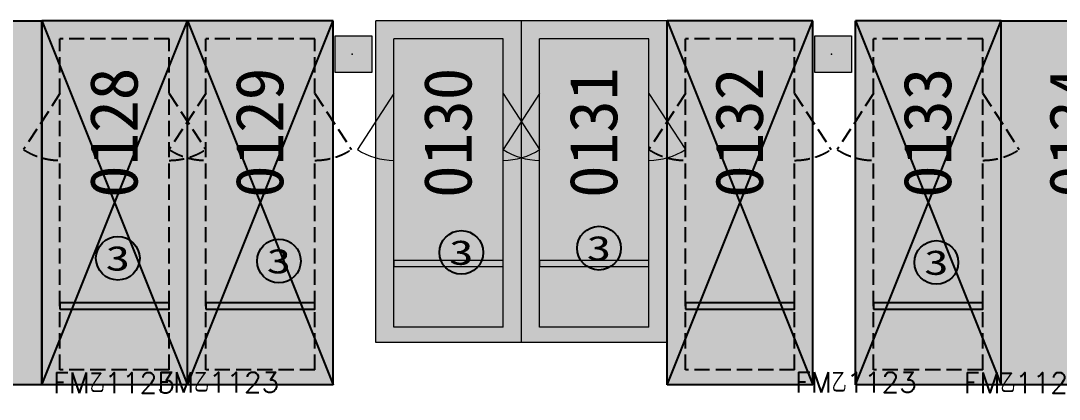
# Model space of a CAD drawing. Extents: x -264757 to 1033689, y 4049843 to 4347093.
# Drawn here: x -67445 to -50341, y 4227672 to 4233908 of the extents above; entities that cross this region are included whole.
import ezdxf
from ezdxf.enums import TextEntityAlignment as Align

# ---------------------------------------------------------------- set-up
doc = ezdxf.new("R2010")
doc.units = 0
doc.header["$LTSCALE"] = 1000
doc.header["$MEASUREMENT"] = 0
doc.linetypes.add('AX-01DK-PB01$1$A-001-车位参照B1$0$A-001-车位参照B1$0$A-001-车位参照B1$0$A-H4-001-基本图形$0$A-001-车位B1$0$DASH', pattern=[0.35, 0.25, -0.1])
doc.layers.add('AX-01DK-PB01$0$AX-001DK-01-PB01-02$0$A-3-WinF(Text)', color=8, linetype='Continuous', plot=False)
for name, color, linetype in [('不利因素3-紧邻房间出入口', 7, 'Continuous'), ('不可售车位', 255, 'Continuous'), ('大车位', 7, 'Continuous'), ('普通车位', 7, 'Continuous')]:
    doc.layers.add(name, color=color, linetype=linetype)
doc.layers.add('无关图层', color=8, linetype='Continuous', lineweight=0)
doc.styles.add('AX-01DK-PB01$0$AX-001DK-01-PB01-02$0$_TCH_WINDOW', font='SIMPLEX', dxfattribs={"bigfont": 'GBCBIG'})
doc.styles.add('AX-ACK-BIANH1$0$黑体', font='simhei.ttf')
doc.styles.add('SX-ACK-PB01-WNC-ALL$0$黑体', font='simhei.ttf')

# ---------------------------------------------------------------- blocks, each defined once
blk = doc.blocks.new('sadfsadfasf')
at = {"layer": '不可售车位', "true_color": 0x757b8a}
h = blk.add_hatch(color=8, dxfattribs=at)
h.dxf.hatch_style = 1
h.paths.add_polyline_path([(2400, 6000), (2400, 0), (0, 0), (0, 6000)])
at = {"layer": '不可售车位', "color": 8, "true_color": 0x757b8a}
blk.add_lwpolyline([(2400, 6000), (2400, 0), (0, 0), (0, 6000)], close=True, dxfattribs=at)
blk = doc.blocks.new('SX-ACK-PB01-WNC-ALL$0$20200722.21182536')
at = {"layer": '不利因素3-紧邻房间出入口', "true_color": 0xe4d218}
h = blk.add_hatch(color=52, dxfattribs=at)
h.dxf.hatch_style = 1
edge = h.paths.add_edge_path()
edge.add_arc((360, 360), 360, 0, 360)
at = {"layer": '不利因素3-紧邻房间出入口'}
blk.add_circle((360, 360), 360, dxfattribs=at)
at = {"layer": '不利因素3-紧邻房间出入口', "style": 'SX-ACK-PB01-WNC-ALL$0$黑体', "width": 1.390625}
blk.add_text('3', height=407, dxfattribs=at).set_placement((156, 156), (564, 156), align=Align.FIT)
blk = doc.blocks.new('AX-01DK-PB01$0$$DorLib2D$00000001')
at = {"layer": '无关图层'}
for p, q in [((0.45, 0.975), (0.5, 0.975)), ((0.45, 0), (0.45, 0.975)), ((0.5, 0), (0.5, 0.975)), ((0.5, 0), (0.45, 0))]:
    blk.add_line(p, q, dxfattribs=at)
at = {"layer": '无关图层', "lineweight": 13}
blk.add_arc((0.475, 0), 0.975, 91.4693, 180, dxfattribs=at)
blk = doc.blocks.new('A$C7e5eb487')
at = {"layer": '普通车位', "true_color": 0xf18f8e}
h = blk.add_hatch(color=11, dxfattribs=at)
h.dxf.hatch_style = 1
h.paths.add_polyline_path([(2400, 0), (2400, -5300), (0, -5300), (0, 0)])

msp = doc.modelspace()

# ---------------------------------------------------------------- hatches: boundary and pattern name
at = {"layer": '大车位', "true_color": 0xe806f9}
h = msp.add_hatch(color=6, dxfattribs=at)
h.dxf.hatch_style = 1
h.paths.add_polyline_path([(-64699.5, 4233908.4), (-64699.5, 4227908.4), (-67099.5, 4227908.4), (-67099.5, 4233908.4)])
h = msp.add_hatch(color=6, dxfattribs=at)
h.dxf.hatch_style = 1
h.paths.add_polyline_path([(-62299.5, 4233908.4), (-62299.5, 4227908.4), (-64699.5, 4227908.4), (-64699.5, 4233908.4)])
h = msp.add_hatch(color=6, dxfattribs=at)
h.dxf.hatch_style = 1
h.paths.add_polyline_path([(-54399.5, 4233908.4), (-54399.5, 4227908.4), (-56799.5, 4227908.4), (-56799.5, 4233908.4)])
h = msp.add_hatch(color=6, dxfattribs=at)
h.dxf.hatch_style = 1
h.paths.add_polyline_path([(-51299.5, 4233908.4), (-51299.5, 4227908.4), (-53699.5, 4227908.4), (-53699.5, 4233908.4)])
at = {"layer": '无关图层'}
h = msp.add_hatch(color=256, dxfattribs=at)
h.dxf.hatch_style = 1
h.paths.add_polyline_path([(-62264.6, 4233658), (-61664.6, 4233658), (-61664.6, 4233058), (-62264.6, 4233058)])
h = msp.add_hatch(color=256, dxfattribs=at)
h.dxf.hatch_style = 1
h.paths.add_polyline_path([(-54364.6, 4233658), (-53764.6, 4233658), (-53764.6, 4233058), (-54364.6, 4233058)])

# ---------------------------------------------------------------- linework, layer by layer
at = {"layer": '大车位', "color": 83}
for p, q in [((-67099.5, 4227908.4, 0), (-67099.5, 4233908.4, 0)), ((-64699.5, 4233908.4, 0), (-67099.5, 4233908.4, 0)), ((-64699.5, 4227908.4, 0), (-64699.5, 4233908.4, 0)), ((-62299.5, 4233908.4, 0), (-64699.5, 4233908.4, 0)), ((-64699.5, 4227908.4, 0), (-64699.5, 4233908.4, 0)), ((-62299.5, 4227908.4, 0), (-62299.5, 4233908.4, 0)), ((-56799.5, 4227908.4, 0), (-56799.5, 4233908.4, 0)), ((-54399.5, 4233908.4, 0), (-56799.5, 4233908.4, 0)), ((-54399.5, 4227908.4, 0), (-54399.5, 4233908.4, 0)), ((-53699.5, 4227908.4, 0), (-53699.5, 4233908.4, 0)), ((-51299.5, 4233908.4, 0), (-53699.5, 4233908.4, 0)), ((-51299.5, 4227908.4, 0), (-51299.5, 4233908.4, 0)), ((-64699.5, 4227908.4, 0), (-67099.5, 4227908.4, 0)), ((-62299.5, 4227908.4, 0), (-64699.5, 4227908.4, 0)), ((-54399.5, 4227908.4, 0), (-56799.5, 4227908.4, 0)), ((-51299.5, 4227908.4, 0), (-53699.5, 4227908.4, 0))]:
    msp.add_line(p, q, dxfattribs=at)
at = {"layer": '大车位', "color": 8, "linetype": 'AX-01DK-PB01$1$A-001-车位参照B1$0$A-001-车位参照B1$0$A-001-车位参照B1$0$A-H4-001-基本图形$0$A-001-车位B1$0$DASH'}
for p, q in [((-64999.5, 4233608.4, 0), (-66799.5, 4233608.4, 0)), ((-66799.5, 4228158.4, 0), (-66799.5, 4233608.4, 0)), ((-64999.5, 4228158.4, 0), (-64999.5, 4233608.4, 0)), ((-62599.5, 4233608.4, 0), (-64399.5, 4233608.4, 0)), ((-64399.5, 4228158.4, 0), (-64399.5, 4233608.4, 0)), ((-62599.5, 4228158.4, 0), (-62599.5, 4233608.4, 0)), ((-54699.5, 4233608.4, 0), (-56499.5, 4233608.4, 0)), ((-56499.5, 4228158.4, 0), (-56499.5, 4233608.4, 0)), ((-54699.5, 4228158.4, 0), (-54699.5, 4233608.4, 0)), ((-51599.5, 4233608.4, 0), (-53399.5, 4233608.4, 0)), ((-53399.5, 4228158.4, 0), (-53399.5, 4233608.4, 0)), ((-51599.5, 4228158.4, 0), (-51599.5, 4233608.4, 0)), ((-64999.5, 4228158.4, 0), (-66799.5, 4228158.4, 0)), ((-62599.5, 4228158.4, 0), (-64399.5, 4228158.4, 0)), ((-54699.5, 4228158.4, 0), (-56499.5, 4228158.4, 0)), ((-51599.5, 4228158.4, 0), (-53399.5, 4228158.4, 0))]:
    msp.add_line(p, q, dxfattribs=at)
at = {"layer": '大车位', "color": 83, "elevation": 0}
for points in [[(-67099.5, 4233908.4), (-64699.5, 4227908.4)], [(-67099.5, 4227908.4), (-64699.5, 4233908.4)], [(-64699.5, 4233908.4), (-62299.5, 4227908.4)], [(-64699.5, 4227908.4), (-62299.5, 4233908.4)], [(-56799.5, 4233908.4), (-54399.5, 4227908.4)], [(-56799.5, 4227908.4), (-54399.5, 4233908.4)], [(-53699.5, 4233908.4), (-51299.5, 4227908.4)], [(-53699.5, 4227908.4), (-51299.5, 4233908.4)]]:
    msp.add_lwpolyline(points, dxfattribs=at)
at = {"layer": '大车位', "linetype": 'AX-01DK-PB01$1$A-001-车位参照B1$0$A-001-车位参照B1$0$A-001-车位参照B1$0$A-H4-001-基本图形$0$A-001-车位B1$0$DASH', "elevation": 0}
for points in [[(-66799.5, 4232708.4), (-67399.5, 4231786.5)], [(-64399.5, 4232708.4), (-64999.5, 4231786.5)], [(-64999.5, 4232708.4), (-64399.5, 4231786.5)], [(-62599.5, 4232708.4), (-61999.5, 4231786.5)], [(-56499.5, 4232708.4), (-57099.5, 4231786.5)], [(-54699.5, 4232708.4), (-54099.5, 4231786.5)], [(-53399.5, 4232708.4), (-53999.5, 4231786.5)], [(-51599.5, 4232708.4), (-50999.5, 4231786.5)]]:
    msp.add_lwpolyline(points, dxfattribs=at)
at = {"layer": '大车位', "elevation": 0}
for points in [[(-66799.5, 4229158.4), (-64999.5, 4229158.4), (-64999.5, 4229258.4), (-66799.5, 4229258.4)], [(-64399.5, 4229158.4), (-62599.5, 4229158.4), (-62599.5, 4229258.4), (-64399.5, 4229258.4)], [(-56499.5, 4229158.4), (-54699.5, 4229158.4), (-54699.5, 4229258.4), (-56499.5, 4229258.4)], [(-53399.5, 4229158.4), (-51599.5, 4229158.4), (-51599.5, 4229258.4), (-53399.5, 4229258.4)]]:
    msp.add_lwpolyline(points, close=True, dxfattribs=at)
at = {"layer": '大车位', "linetype": 'AX-01DK-PB01$1$A-001-车位参照B1$0$A-001-车位参照B1$0$A-001-车位参照B1$0$A-H4-001-基本图形$0$A-001-车位B1$0$DASH'}
for centre, start, end in [((-66799.5, 4232708.4, 0), 236.94427, 270), ((-64399.5, 4232708.4, 0), 236.94427, 270), ((-64999.5, 4232708.4, 0), 270, 303.05573), ((-62599.5, 4232708.4, 0), 270, 303.05573), ((-56499.5, 4232708.4, 0), 236.94427, 270), ((-54699.5, 4232708.4, 0), 270, 303.05573), ((-53399.5, 4232708.4, 0), 236.94427, 270), ((-51599.5, 4232708.4, 0), 270, 303.05573)]:
    msp.add_arc(centre, 1100, start, end, dxfattribs=at)
at = {"layer": '无关图层'}
for p, q in [((-61599.5, 4228608.4, 0), (-61599.5, 4233908.4, 0)), ((-59199.5, 4233908.4, 0), (-61599.5, 4233908.4, 0)), ((-59199.5, 4228608.4, 0), (-59199.5, 4233908.4, 0)), ((-59199.5, 4228608.4, 0), (-59199.5, 4233908.4, 0)), ((-56799.5, 4233908.4, 0), (-59199.5, 4233908.4, 0)), ((-56799.5, 4228608.4, 0), (-56799.5, 4233908.4, 0)), ((-59499.5, 4233608.4, 0), (-61299.5, 4233608.4, 0)), ((-61299.5, 4228858.4, 0), (-61299.5, 4233608.4, 0)), ((-59499.5, 4228858.4, 0), (-59499.5, 4233608.4, 0)), ((-57099.5, 4233608.4, 0), (-58899.5, 4233608.4, 0)), ((-58899.5, 4228858.4, 0), (-58899.5, 4233608.4, 0)), ((-57099.5, 4228858.4, 0), (-57099.5, 4233608.4, 0)), ((-59499.5, 4228858.4, 0), (-61299.5, 4228858.4, 0)), ((-57099.5, 4228858.4, 0), (-58899.5, 4228858.4, 0)), ((-59199.5, 4228608.4, 0), (-61599.5, 4228608.4, 0)), ((-56799.5, 4228608.4, 0), (-59199.5, 4228608.4, 0))]:
    msp.add_line(p, q, dxfattribs=at)
for points in [[(-62264.6, 4233658), (-61664.6, 4233658), (-61664.6, 4233058), (-62264.6, 4233058)], [(-54364.6, 4233658), (-53764.6, 4233658), (-53764.6, 4233058), (-54364.6, 4233058)]]:
    msp.add_lwpolyline(points, close=True, dxfattribs=at)
at = {"layer": '无关图层', "elevation": 0}
for points in [[(-61299.5, 4232708.4), (-61899.5, 4231786.5)], [(-59499.5, 4232708.4), (-58899.5, 4231786.5)], [(-58899.5, 4232708.4), (-59499.5, 4231786.5)], [(-57099.5, 4232708.4), (-56499.5, 4231786.5)]]:
    msp.add_lwpolyline(points, dxfattribs=at)
for points in [[(-61299.5, 4229858.4), (-59499.5, 4229858.4), (-59499.5, 4229958.4), (-61299.5, 4229958.4)], [(-58899.5, 4229858.4), (-57099.5, 4229858.4), (-57099.5, 4229958.4), (-58899.5, 4229958.4)]]:
    msp.add_lwpolyline(points, close=True, dxfattribs=at)
at = {"layer": '无关图层'}
for centre, start, end in [((-61299.5, 4232708.4, 0), 236.94427, 270), ((-59499.5, 4232708.4, 0), 270, 303.05573), ((-58899.5, 4232708.4, 0), 236.94427, 270), ((-57099.5, 4232708.4, 0), 270, 303.05573)]:
    msp.add_arc(centre, 1100, start, end, dxfattribs=at)
for p in [(-61989.6, 4233358), (-54089.6, 4233358)]:
    msp.add_point(p, dxfattribs=at)

# ---------------------------------------------------------------- block references
at = {"layer": '不可售车位'}
for p in [(-69499.5, 4227908.4, 0), (-51299.5, 4227908.4, 0)]:
    msp.add_blockref('sadfsadfasf', p, dxfattribs=at)
at = {"layer": '无关图层'}
for p in [(-58282.4, 4229801.6, 0), (-66206.1, 4229635.5, 0), (-63554, 4229589.4, 0), (-60549.1, 4229730.8, 0), (-52724.3, 4229566, 0)]:
    msp.add_blockref('SX-ACK-PB01-WNC-ALL$0$20200722.21182536', p, dxfattribs=at)
ref = msp.add_blockref('AX-01DK-PB01$0$$DorLib2D$00000001', (-65855.6, 4227377.9), dxfattribs=dict(at, xscale=1100, yscale=-1100, zscale=200, rotation=359.9999999999605))
ref.add_attrib('A', 'FM乙1123', (-66915.9, 4227774.3), dxfattribs={"layer": 'AX-01DK-PB01$0$AX-001DK-01-PB01-02$0$A-3-WinF(Text)', "height": 337.59, "style": 'AX-01DK-PB01$0$AX-001DK-01-PB01-02$0$_TCH_WINDOW'})
ref = msp.add_blockref('AX-01DK-PB01$0$$DorLib2D$00000001', (-64156.6, 4227377.9), dxfattribs=dict(at, xscale=1100, yscale=1100, zscale=200, rotation=180))
ref.add_attrib('A', 'FM乙1123', (-65197.9, 4227782.8), dxfattribs={"layer": 'AX-01DK-PB01$0$AX-001DK-01-PB01-02$0$A-3-WinF(Text)', "height": 337.59, "style": 'AX-01DK-PB01$0$AX-001DK-01-PB01-02$0$_TCH_WINDOW'})
ref = msp.add_blockref('AX-01DK-PB01$0$$DorLib2D$00000001', (-53755.2, 4227377.9), dxfattribs=dict(at, xscale=1100, yscale=-1100, zscale=200, rotation=359.999999999903))
ref.add_attrib('A', 'FM乙1123', (-54695.8, 4227782.8), dxfattribs={"layer": 'AX-01DK-PB01$0$AX-001DK-01-PB01-02$0$A-3-WinF(Text)', "height": 337.59, "style": 'AX-01DK-PB01$0$AX-001DK-01-PB01-02$0$_TCH_WINDOW'})
ref = msp.add_blockref('AX-01DK-PB01$0$$DorLib2D$00000001', (-50857.7, 4227377.9), dxfattribs=dict(at, xscale=1100, yscale=-1100, zscale=200, rotation=359.9999999999605))
ref.add_attrib('A', 'FM乙1123', (-51918, 4227774.3), dxfattribs={"layer": 'AX-01DK-PB01$0$AX-001DK-01-PB01-02$0$A-3-WinF(Text)', "height": 337.59, "style": 'AX-01DK-PB01$0$AX-001DK-01-PB01-02$0$_TCH_WINDOW'})
at = {"layer": '普通车位'}
for p in [(-61599.5, 4233908.4, 0), (-59199.5, 4233908.4, 0)]:
    msp.add_blockref('A$C7e5eb487', p, dxfattribs=at)

# ---------------------------------------------------------------- texts
at = {"layer": '无关图层', "style": 'AX-ACK-BIANH1$0$黑体'}
for s, p in [('0128', (-65520.5, 4230989.4, 0)), ('0129', (-63120.5, 4230989.4, 0)), ('0130', (-60020.5, 4230989.4, 0)), ('0131', (-57620.5, 4230989.4, 0)), ('0132', (-55220.5, 4230989.4, 0)), ('0133', (-52120.5, 4230989.4, 0)), ('0134', (-49720.5, 4230989.4))]:
    msp.add_text(s, height=788.61, rotation=90, dxfattribs=at).set_placement(p)

doc.saveas('drawing.dxf')
